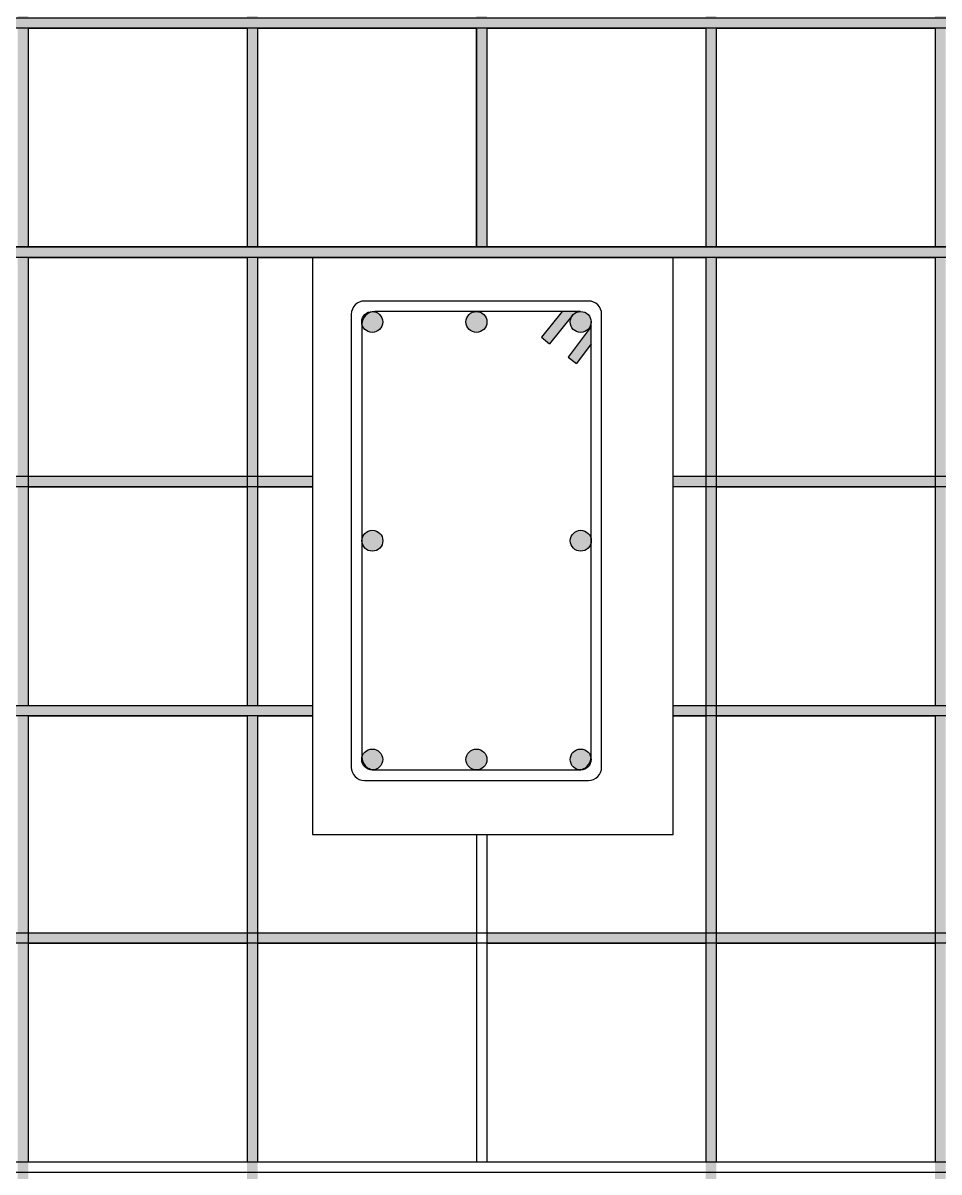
# Model space of a CAD drawing. Header units: inches. Extents: x 448145 to 618619, y -64863 to 148507.
# Drawn here: x 493295 to 494100, y 139660 to 140670 of the extents above; entities that cross this region are included whole.
import ezdxf

# ---------------------------------------------------------------- set-up
doc = ezdxf.new("R2010")
doc.units = ezdxf.units.IN
doc.header["$MEASUREMENT"] = 0

msp = doc.modelspace()

# ---------------------------------------------------------------- hatches: boundary and pattern name
h = msp.add_hatch(color=256)
h.dxf.hatch_style = 1
h.paths.add_polyline_path([(493100.11, 141278.992), (493090.91, 141278.992), (493090.91, 139150.713), (493100.11, 139150.713)])
h.paths.add_polyline_path([(493299.901, 141278.992), (493290.7, 141278.992), (493290.7, 139150.713), (493299.901, 139150.713)])
h.paths.add_polyline_path([(493501.385, 141278.992), (493492.184, 141278.992), (493492.184, 139150.713), (493501.385, 139150.713)])
h.paths.add_polyline_path([(493702.869, 140407.136, -1), (493684.468, 140407.136, -1)], flags=0)
h.paths.add_polyline_path([(493611.422, 140214.853, -1), (493593.021, 140214.853, -1)], flags=0)
h.paths.add_polyline_path([(493702.869, 140022.569, -1), (493684.468, 140022.569, -1)], flags=0)
edge = h.paths.add_edge_path()
edge.add_arc((493602.127, 140022.569), 9.2, 276.777392, 360)
edge.add_arc((493602.127, 140022.569), 9.2, 0, 173.222608)
edge.add_arc((493604.427, 140024.869), 11.5, 186.061176, 263.938824)
edge = h.paths.add_edge_path()
edge.add_arc((493602.127, 140407.136), 9.2, 186.777392, 360)
edge.add_arc((493602.127, 140407.136), 9.2, 0, 83.222608)
edge.add_arc((493604.427, 140404.836), 11.5, 96.061176, 173.938824)
h = msp.add_hatch(color=256)
h.dxf.hatch_style = 1
h.paths.add_polyline_path([(493702.869, 141278.992), (493693.668, 141278.992), (493693.668, 140473.057), (493702.869, 140473.057)])
h.paths.add_polyline_path([(494105.836, 141278.992), (494096.636, 141278.992), (494096.636, 139150.713), (494105.836, 139150.713)])
h.paths.add_polyline_path([(494307.32, 141278.992), (494298.12, 141278.992), (494298.12, 140412.935), (494307.32, 140423.171)])
h.paths.add_polyline_path([(493904.352, 141278.992), (493895.152, 141278.992), (493895.152, 139150.713), (493904.352, 139150.713)])
h = msp.add_hatch(color=256)
h.dxf.hatch_style = 1
h.paths.add_polyline_path([(494352.157, 140473.057), (492889.426, 140473.057), (492889.426, 140463.857), (494343.888, 140463.857)])
h.paths.add_polyline_path([(494499.604, 140674.541), (492889.426, 140674.541), (492889.426, 140665.34), (494499.604, 140665.34)])
h.paths.add_polyline_path([(494499.604, 140876.025), (492889.426, 140876.025), (492889.426, 140866.824), (494499.604, 140866.824)])
h.paths.add_polyline_path([(494499.604, 141077.509), (492889.426, 141077.509), (492889.426, 141068.308), (494499.604, 141068.308)])
h = msp.add_hatch(color=256)
h.dxf.hatch_style = 1
h.paths.add_polyline_path([(493611.327, 140407.136, 1), (493592.926, 140407.136, 1)])
h.paths.add_polyline_path([(493702.869, 140407.136, 1), (493684.468, 140407.136, 1)])
h.paths.add_polyline_path([(493794.41, 140407.136, 1), (493776.01, 140407.136, 1)])
h.paths.add_polyline_path([(493794.41, 140213.534), (493794.41, 140216.171, 0.93056511), (493776.105, 140214.853, 0.93056511)])
h.paths.add_polyline_path([(493593.021, 140214.853, 1), (493611.422, 140214.853, 1)])
h.paths.add_polyline_path([(493611.327, 140022.569, 1), (493592.926, 140022.569, 1)])
h.paths.add_polyline_path([(493702.869, 140022.569, 1), (493684.468, 140022.569, 1)])
h.paths.add_polyline_path([(493794.41, 140022.569, 1), (493776.01, 140022.569, 1)])
h = msp.add_hatch(color=256)
h.dxf.hatch_style = 1
h.paths.add_polyline_path([(493702.869, 140407.136, -1), (493684.468, 140407.136, -1)], flags=0)
h.paths.add_polyline_path([(493611.422, 140214.853, -1), (493593.021, 140214.853, -1)], flags=0)
h.paths.add_polyline_path([(493702.869, 140022.569, -1), (493684.468, 140022.569, -1)], flags=0)
edge = h.paths.add_edge_path()
edge.add_arc((493602.127, 140022.569), 9.2, 276.777392, 360)
edge.add_arc((493602.127, 140022.569), 9.2, 0, 173.222608)
edge.add_arc((493604.427, 140024.869), 11.5, 186.061176, 263.938824)
edge = h.paths.add_edge_path()
edge.add_arc((493602.127, 140022.569), 9.2, 276.777392, 360)
edge.add_arc((493602.127, 140022.569), 9.2, 0, 173.222608)
edge.add_arc((493604.427, 140024.869), 11.5, 186.061176, 263.938824)
edge = h.paths.add_edge_path()
edge.add_arc((493602.127, 140022.569), 9.2, 276.777392, 360)
edge.add_arc((493602.127, 140022.569), 9.2, 0, 173.222608)
edge.add_arc((493604.427, 140024.869), 11.5, 186.061176, 263.938824)
h = msp.add_hatch(color=256)
h.dxf.hatch_style = 1
h.paths.add_polyline_path([(493794.41, 140387.899), (493794.41, 140403.231), (493774.121, 140376.184), (493781.48, 140370.663)])
h.paths.add_polyline_path([(493777.777, 140412.558, -0.23959), (493785.21, 140416.337), (493768.995, 140416.337), (493750.735, 140393.83), (493757.879, 140388.033)])
h = msp.add_hatch(color=256)
h.dxf.hatch_style = 1
h.paths.add_polyline_path([(494096.636, 140271.573), (493904.352, 140271.573), (493904.352, 140262.373), (494096.636, 140262.373)], flags=16)
h.paths.add_polyline_path([(493290.7, 140271.573), (493100.11, 140271.573), (493100.11, 140262.373), (493290.7, 140262.373)])
h.paths.add_polyline_path([(493090.91, 140271.573), (492889.426, 140271.573), (492889.426, 140262.373), (493090.91, 140262.373)])
h.paths.add_polyline_path([(493492.184, 140271.573), (493299.901, 140271.573), (493299.901, 140262.373), (493492.184, 140262.373)])
h.paths.add_polyline_path([(494499.604, 140271.573), (493866.369, 140271.573), (493866.369, 140262.373), (494499.604, 140262.373)])
h = msp.add_hatch(color=256)
h.dxf.hatch_style = 1
h.paths.add_polyline_path([(493549.751, 140070.089), (492889.426, 140070.089), (492889.426, 140060.889), (493549.751, 140060.889)])
h.paths.add_polyline_path([(493549.751, 140271.573), (493501.385, 140271.573), (493501.385, 140262.373), (493549.751, 140262.373)])
h = msp.add_hatch(color=256)
h.dxf.hatch_style = 1
h.paths.add_polyline_path([(494096.636, 140271.573), (493904.352, 140271.573), (493904.352, 140262.373), (494096.636, 140262.373)])
h = msp.add_hatch(color=256)
h.dxf.hatch_style = 1
h.paths.add_polyline_path([(494499.604, 140070.089), (493904.352, 140070.089), (493904.352, 140060.889), (494499.604, 140060.889)])
h.paths.add_polyline_path([(493895.152, 140070.089), (493866.369, 140070.089), (493866.369, 140060.889), (493895.152, 140060.889)])
h = msp.add_hatch(color=256)
h.dxf.hatch_style = 1
h.paths.add_polyline_path([(493090.91, 139870.298), (492889.426, 139870.298), (492889.426, 139861.098), (493090.91, 139861.098)])
h.paths.add_polyline_path([(493290.7, 139870.298), (493100.11, 139870.298), (493100.11, 139861.098), (493290.7, 139861.098)])
h.paths.add_polyline_path([(493492.184, 139870.298), (493299.901, 139870.298), (493299.901, 139861.098), (493492.184, 139861.098)])
h.paths.add_polyline_path([(493693.668, 139870.298), (493501.385, 139870.298), (493501.385, 139861.098), (493693.668, 139861.098)])
h.paths.add_polyline_path([(493895.152, 139870.298), (493702.869, 139870.298), (493702.869, 139861.098), (493895.152, 139861.098)])
h.paths.add_polyline_path([(494096.636, 139870.298), (493904.352, 139870.298), (493904.352, 139861.098), (494096.636, 139861.098)])
h.paths.add_polyline_path([(494298.12, 139870.298), (494105.836, 139870.298), (494105.836, 139861.098), (494298.12, 139861.098)])
h.paths.add_polyline_path([(494499.604, 139870.298), (494307.32, 139870.298), (494307.32, 139861.098), (494499.604, 139861.098)])

# ---------------------------------------------------------------- linework, layer by layer
for p, q in [((493299.901, 140473.057), (493492.184, 140473.057)), ((493501.385, 140473.057), (493895.152, 140473.057)), ((493904.352, 140473.057), (494096.636, 140473.057)), ((493299.901, 140463.857), (493492.184, 140463.857)), ((493501.385, 140463.857), (493895.152, 140463.857)), ((493904.352, 140463.857), (494096.636, 140463.857)), ((493768.995, 140416.337), (493750.735, 140393.83)), ((493778.373, 140413.293), (493757.879, 140388.033)), ((493794.41, 140403.231), (493774.121, 140376.184)), ((493750.735, 140393.83), (493757.879, 140388.033)), ((493794.41, 140387.899), (493781.48, 140370.663)), ((493774.121, 140376.184), (493781.48, 140370.663))]:
    msp.add_line(p, q)
for points in [[(492889.426, 140674.541), (494499.604, 140674.541), (494499.604, 140665.34), (492889.426, 140665.34)], [(492889.426, 140473.057), (494499.604, 140473.057), (494499.604, 140463.857), (492889.426, 140463.857)], [(492889.426, 139870.298), (494499.604, 139870.298), (494499.604, 139861.098), (492889.426, 139861.098)]]:
    msp.add_lwpolyline(points, close=True)
at = {"color": 7, "lineweight": 25}
for points in [[(493299.901, 140665.34), (493492.184, 140665.34)], [(493299.901, 140665.34), (493299.901, 140473.057)], [(493492.184, 140665.34), (493492.184, 140473.057)], [(493501.385, 140665.34), (493693.668, 140665.34)], [(493501.385, 140665.34), (493501.385, 140473.057)], [(493693.668, 140665.34), (493693.668, 140473.057)], [(493702.869, 140665.34), (493895.152, 140665.34)], [(493702.869, 140665.34), (493702.869, 140473.057)], [(493895.152, 140665.34), (493895.152, 140473.057)], [(493904.352, 140665.34), (494096.636, 140665.34)], [(493904.352, 140665.34), (493904.352, 140473.057)], [(494096.636, 140665.34), (494096.636, 140473.057)], [(493299.901, 140463.857), (493299.901, 140070.089)], [(493492.184, 140463.857), (493492.184, 140070.089)], [(493501.385, 140463.857), (493501.385, 140070.089)], [(493549.751, 140463.857), (493549.751, 139956.648), (493866.369, 139956.648), (493866.369, 140463.857)], [(493895.152, 140463.857), (493895.152, 139668.814)], [(493904.352, 140463.857), (493904.352, 139668.814)], [(494096.636, 140463.857), (494096.636, 140070.089)], [(493794.41, 140403.231), (493794.41, 140407.136)], [(493299.901, 140271.573), (493492.184, 140271.573)], [(493501.385, 140271.573), (493549.751, 140271.573)], [(493904.352, 140271.573), (494096.636, 140271.573)], [(493299.901, 140262.373), (493492.184, 140262.373)], [(493501.385, 140262.373), (493549.751, 140262.373)], [(493904.352, 140262.373), (494096.636, 140262.373)], [(493299.901, 140070.089), (493492.184, 140070.089)], [(493501.385, 140070.089), (493549.751, 140070.089)], [(493866.369, 140070.089), (493895.152, 140070.089)], [(493904.352, 140070.089), (494096.636, 140070.089)], [(493299.901, 140060.889), (493492.184, 140060.889)], [(493299.901, 140060.889), (493299.901, 139668.814)], [(493492.184, 140060.889), (493492.184, 139668.814)], [(493501.385, 140060.889), (493549.751, 140060.889)], [(493501.385, 140060.889), (493501.385, 139668.814)], [(493866.369, 140060.889), (493895.152, 140060.889)], [(493904.352, 140060.889), (494096.636, 140060.889)], [(494096.636, 140060.889), (494096.636, 139668.814)], [(493693.668, 139956.648), (493693.668, 139668.814)], [(493702.869, 139956.648), (493702.869, 139668.814)], [(493299.901, 139870.298), (493492.184, 139870.298)], [(493501.385, 139870.298), (493693.668, 139870.298)], [(493702.869, 139870.298), (493895.152, 139870.298)], [(493904.352, 139870.298), (494096.636, 139870.298)], [(493299.901, 139861.098), (493492.184, 139861.098)], [(493501.385, 139861.098), (493693.668, 139861.098)], [(493702.869, 139861.098), (493895.152, 139861.098)], [(493904.352, 139861.098), (494096.636, 139861.098)], [(493299.901, 139668.814), (493492.184, 139668.814)], [(493501.385, 139668.814), (493693.668, 139668.814)], [(493702.869, 139668.814), (493895.152, 139668.814)], [(493904.352, 139668.814), (494096.636, 139668.814)]]:
    msp.add_lwpolyline(points, dxfattribs=at)
for points in [[(493702.869, 140665.34), (493702.869, 140473.057), (493693.668, 140473.057), (493693.668, 140665.34)], [(493549.751, 140262.373), (492889.426, 140262.373), (492889.426, 140271.573), (493549.751, 140271.573)], [(493866.369, 140271.573), (494499.604, 140271.573), (494499.604, 140262.373), (493866.369, 140262.373)], [(493549.751, 140060.889), (492889.426, 140060.889), (492889.426, 140070.089), (493549.751, 140070.089)], [(493866.369, 140070.089), (494499.604, 140070.089), (494499.604, 140060.889), (493866.369, 140060.889)], [(494499.604, 139668.814), (494499.604, 139659.614), (492889.426, 139659.614), (492889.426, 139668.814), (494307.32, 139668.814)]]:
    msp.add_lwpolyline(points)
msp.add_lwpolyline([(494499.604, 140473.057), (492889.426, 140473.057)], close=True, dxfattribs=at)
msp.add_lwpolyline([(493595.226, 140004.168), (493792.11, 140004.168, 0.41421356), (493803.611, 140015.669), (493803.611, 140414.036, 0.41421356), (493792.11, 140425.537), (493595.226, 140425.537, 0.41421356), (493583.726, 140414.036), (493583.726, 140015.669, 0.41421356)], format="xyb", close=True, dxfattribs=at)
msp.add_lwpolyline([(493785.21, 140416.337), (493604.427, 140416.337, 0.41421356), (493592.926, 140404.836), (493592.926, 140024.869, 0.41421356), (493604.427, 140013.369), (493782.91, 140013.369, 0.41421356), (493794.41, 140024.869), (493794.41, 140403.231)], format="xyb", dxfattribs=at)
for centre in [(493602.127, 140407.136), (493693.668, 140407.136), (493785.21, 140407.136), (493602.222, 140214.853), (493785.305, 140214.853), (493602.127, 140022.569), (493693.668, 140022.569), (493785.21, 140022.569)]:
    msp.add_circle(centre, 9.2)

doc.saveas('drawing.dxf')
